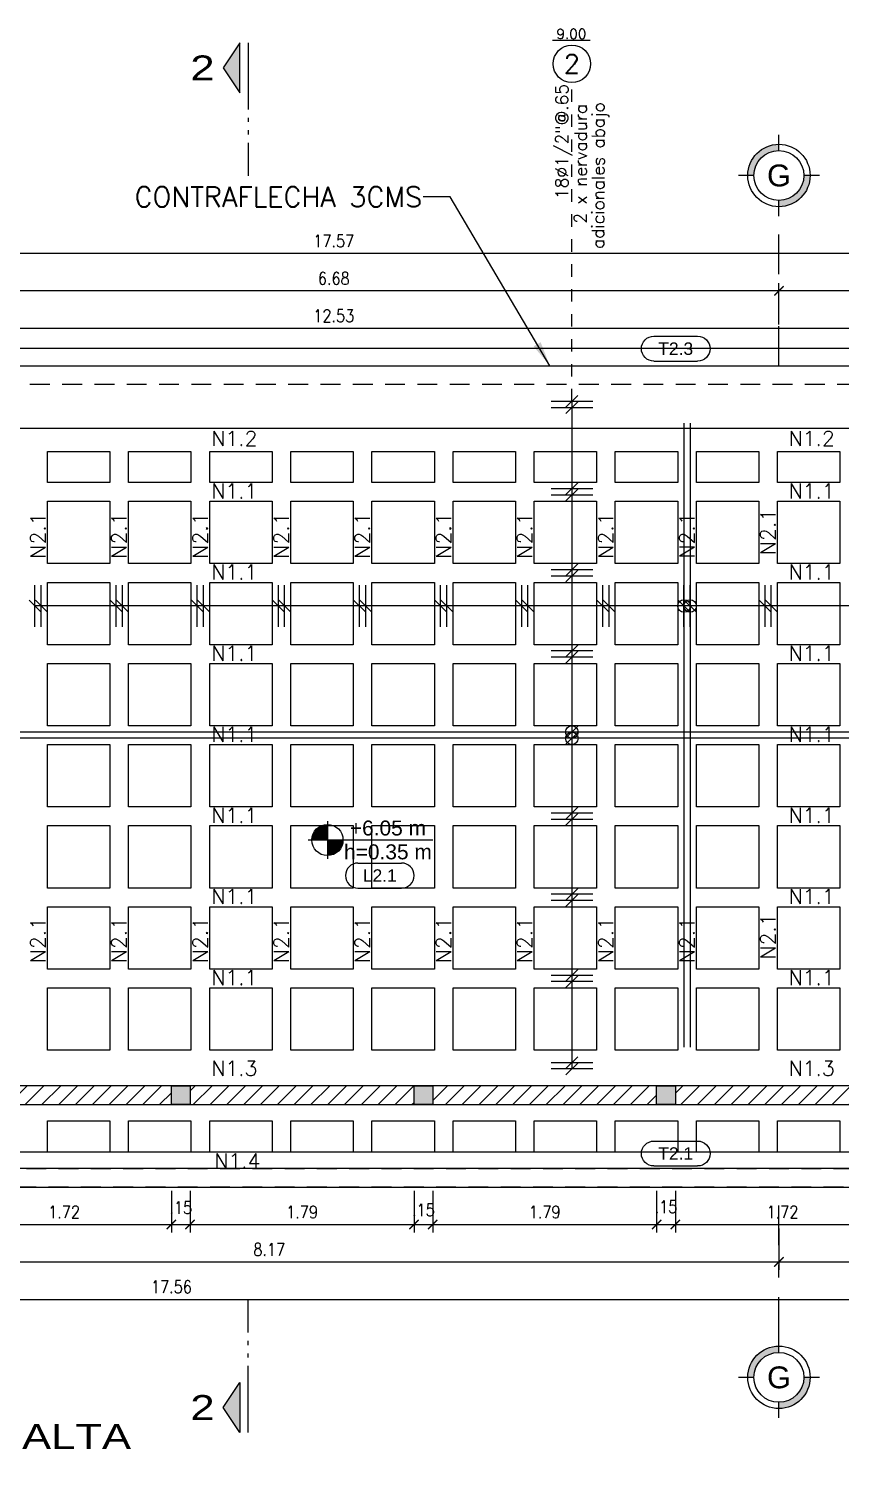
# Model space of a CAD drawing. Header units: millimetres. Extents: x -7.7 to 39.8, y -25.2 to 13.5.
# Drawn here: x 6.41 to 12.91, y -2.38 to 9.21 of the extents above; entities that cross this region are included whole.
import ezdxf
from ezdxf.enums import TextEntityAlignment as Align

# ---------------------------------------------------------------- set-up
doc = ezdxf.new("R2010")
doc.units = ezdxf.units.MM
doc.header["$LTSCALE"] = 0.05
for name, pattern in [('DASHDOT2', [12.7, 6.35, -3.175, 0, -3.175]), ('DOT2', [3.175, 0, -3.175]), ('HIDDEN2', [4.7625, 3.175, -1.5875])]:
    doc.linetypes.add(name, pattern=pattern)
for name, color, linetype in [('ACOTADO', 2, 'Continuous'), ('AZOTEA$0$PRETIL', 2, 'HIDDEN2'), ('EJES', 1, 'DASHDOT2'), ('PLANTA ALTA$0$ACHURADO', 1, 'Continuous'), ('PLANTA ALTA$0$CANT_VIS', 3, 'Continuous'), ('PLANTA ALTA$0$CONT_CORTE', 4, 'Continuous'), ('PLANTA ALTA$0$LOSA', 254, 'Continuous'), ('TEXTO_REFUERZO', 3, 'Continuous'), ('TITULOS', 1, 'Continuous'), ('TXT_IND', 2, 'Continuous')]:
    doc.layers.add(name, color=color, linetype=linetype)
doc.styles.add('ACOTAMIENTOS', font='romans.shx', dxfattribs={"width": 0.85})
doc.styles.add('ARIAL', font='arial.ttf')
doc.styles.get("Standard").update_dxf_attribs({"font": 'romans.shx'})
doc.dimstyles.new('ACOTA_50', dxfattribs={"dimscale": 0.05, "dimtxt": 2, "dimasz": 1.5, "dimexe": 1.25, "dimexo": 0.625, "dimgap": 1, "dimtad": 1, "dimzin": 4, "dimdsep": 46, "dimtxsty": 'ACOTAMIENTOS', "dimblk1": 'ARCHTICK', "dimblk2": 'ARCHTICK', "dimsah": 1, "dimcen": 1.5, "dimclrd": 1, "dimclre": 1, "dimclrt": 256, "dimadec": 0, "dimazin": 0, "dimtfac": 1, "dimtofl": 0, "dimtmove": 2, "dimatfit": 3, "dimfxl": 0, "dimtolj": 1, "dimtzin": 0, "dimarcsym": 0})

# ---------------------------------------------------------------- blocks, each defined once
blk = doc.blocks.new('EJE')
at = {"layer": 'EJES', "linetype": 'Continuous'}
for points in [[(-0.25, 0), (-0.2, 0, -0.414214), (0, 0.2), (0, 0.25, 0.414214)], [(0.25, 0), (0.2, 0, -0.414214), (0, -0.2), (0, -0.25, 0.414214)]]:
    blk.add_hatch(color=256, dxfattribs=at).paths.add_polyline_path(points)
at = {"layer": 'EJES', "color": 1, "linetype": 'Continuous'}
for p, q in [((0, 0.2), (0, 0.325)), ((-0.2, 0), (-0.325, 0)), ((0.325, 0), (0.2, 0)), ((0, -0.325), (0, -0.2))]:
    blk.add_line(p, q, dxfattribs=at)
at = {"layer": 'EJES', "color": 3, "linetype": 'Continuous'}
for radius in [0.25, 0.2]:
    blk.add_circle((0, 0), radius, dxfattribs=at)
at = {"layer": 'EJES', "color": 4, "linetype": 'Continuous', "style": 'ARIAL'}
blk.add_attdef('EJE', text='', height=0.175, dxfattribs=at).set_placement((0, 0), align=Align.MIDDLE_CENTER)
blk = doc.blocks.new('CORTE')
at = {"layer": 'TXT_IND'}
blk.add_hatch(color=7, dxfattribs=at).paths.add_polyline_path([(-0.8, 0.05), (-0.5, 0.05), (-0.65, 0.15)])
at = {"layer": 'TXT_IND', "color": 7}
for p, q in [((-0.8, 0), (-0.4, 0)), ((-0.35, 0), (-0.325, 0)), ((-0.275, 0), (-0.25, 0)), ((-0.2, 0), (0, 0))]:
    blk.add_line(p, q, dxfattribs=at)
blk.add_lwpolyline([(-0.8, 0.05), (-0.65, 0.15), (-0.5, 0.05)], close=True, dxfattribs=at)
at = {"layer": 'TXT_IND', "color": 7, "style": 'ARIAL', "text_generation_flag": 6, "width": 1.25}
blk.add_attdef('1', text='', height=0.15, rotation=180, dxfattribs=at).set_placement((-0.65, 0.275), align=Align.MIDDLE_CENTER)
blk = doc.blocks.new('_ARCHTICK')
at = {"color": 0, "linetype": 'ByBlock', "const_width": 0.15}
blk.add_lwpolyline([(-0.5, -0.5), (0.5, 0.5)], dxfattribs=at)
blk = doc.blocks.new('*D58')
at = {"layer": 'ACOTADO', "color": 1, "lineweight": -2}
for p, q in [((4.25, -0.406), (4.25, -0.738)), ((12.418, -0.406), (12.418, -0.738)), ((4.25, -0.675), (12.418, -0.675))]:
    blk.add_line(p, q, dxfattribs=at)
at = {"layer": 'DEFPOINTS', "color": 0}
for p in [(4.25, -0.375), (12.418, -0.375), (12.418, -0.675)]:
    blk.add_point(p, dxfattribs=at)
at = {"layer": 'ACOTADO', "color": 1, "lineweight": -2, "xscale": 0.07500000000000001, "yscale": 0.07500000000000001, "zscale": 0.07500000000000001, "rotation": 180}
blk.add_blockref('_ARCHTICK', (4.25, -0.675), dxfattribs=at)
at = {"layer": 'ACOTADO', "color": 1, "lineweight": -2, "xscale": 0.07500000000000001, "yscale": 0.07500000000000001, "zscale": 0.07500000000000001}
blk.add_blockref('_ARCHTICK', (12.418, -0.675), dxfattribs=at)
at = {"layer": 'ACOTADO', "insert": (8.334, -0.575), "char_height": 0.1, "attachment_point": 5, "style": 'ACOTAMIENTOS'}
blk.add_mtext('\\A1;8.17', dxfattribs=at)
blk = doc.blocks.new('*D59')
at = {"layer": 'ACOTADO', "color": 1, "lineweight": -2}
for p, q in [((12.418, -0.406), (12.418, -0.738)), ((13.818, -0.406), (13.818, -0.738)), ((12.418, -0.675), (13.818, -0.675))]:
    blk.add_line(p, q, dxfattribs=at)
at = {"layer": 'DEFPOINTS', "color": 0}
for p in [(12.418, -0.375), (13.818, -0.375), (13.818, -0.675)]:
    blk.add_point(p, dxfattribs=at)
at = {"layer": 'ACOTADO', "color": 1, "lineweight": -2, "xscale": 0.07500000000000001, "yscale": 0.07500000000000001, "zscale": 0.07500000000000001, "rotation": 180}
blk.add_blockref('_ARCHTICK', (12.418, -0.675), dxfattribs=at)
at = {"layer": 'ACOTADO', "color": 1, "lineweight": -2, "xscale": 0.07500000000000001, "yscale": 0.07500000000000001, "zscale": 0.07500000000000001}
blk.add_blockref('_ARCHTICK', (13.818, -0.675), dxfattribs=at)
at = {"layer": 'ACOTADO', "insert": (13.118, -0.575), "char_height": 0.1, "attachment_point": 5, "style": 'ACOTAMIENTOS'}
blk.add_mtext('\\A1;1.40', dxfattribs=at)
blk = doc.blocks.new('*D63')
at = {"layer": 'ACOTADO', "color": 1, "lineweight": -2}
for p, q in [((-2.301, -0.706), (-2.301, -1.037)), ((15.258, -0.706), (15.258, -1.037)), ((-2.301, -0.975), (15.258, -0.975))]:
    blk.add_line(p, q, dxfattribs=at)
at = {"layer": 'DEFPOINTS', "color": 0}
for p in [(-2.301, -0.675), (15.258, -0.675), (15.258, -0.975)]:
    blk.add_point(p, dxfattribs=at)
at = {"layer": 'ACOTADO', "color": 1, "lineweight": -2, "xscale": 0.07500000000000001, "yscale": 0.07500000000000001, "zscale": 0.07500000000000001, "rotation": 180}
blk.add_blockref('_ARCHTICK', (-2.301, -0.975), dxfattribs=at)
at = {"layer": 'ACOTADO', "color": 1, "lineweight": -2, "xscale": 0.07500000000000001, "yscale": 0.07500000000000001, "zscale": 0.07500000000000001}
blk.add_blockref('_ARCHTICK', (15.258, -0.975), dxfattribs=at)
at = {"layer": 'ACOTADO', "insert": (7.55, -0.875), "char_height": 0.1, "attachment_point": 5, "style": 'ACOTAMIENTOS'}
blk.add_mtext('\\A1;17.56', dxfattribs=at)
blk = doc.blocks.new('*D78')
at = {"layer": 'ACOTADO', "color": 1, "lineweight": -2}
for p, q in [((12.418, 6.839), (12.418, 7.17)), ((13.818, 7.108), (12.418, 7.108)), ((13.818, 6.839), (13.818, 7.17))]:
    blk.add_line(p, q, dxfattribs=at)
at = {"layer": 'DEFPOINTS', "color": 0}
for p in [(12.418, 7.108), (12.418, 6.808), (13.818, 6.808)]:
    blk.add_point(p, dxfattribs=at)
at = {"layer": 'ACOTADO', "color": 1, "lineweight": -2, "xscale": 0.07500000000000001, "yscale": 0.07500000000000001, "zscale": 0.07500000000000001, "rotation": 180}
blk.add_blockref('_ARCHTICK', (12.418, 7.108), dxfattribs=at)
at = {"layer": 'ACOTADO', "color": 1, "lineweight": -2, "xscale": 0.07500000000000001, "yscale": 0.07500000000000001, "zscale": 0.07500000000000001}
blk.add_blockref('_ARCHTICK', (13.818, 7.108), dxfattribs=at)
at = {"layer": 'ACOTADO', "insert": (13.118, 7.208), "char_height": 0.1, "attachment_point": 5, "style": 'ACOTAMIENTOS'}
blk.add_mtext('\\A1;1.40', dxfattribs=at)
blk = doc.blocks.new('*D79')
at = {"layer": 'ACOTADO', "color": 1, "lineweight": -2}
for p, q in [((5.738, 6.839), (5.738, 7.17)), ((12.418, 7.108), (5.738, 7.108)), ((12.418, 6.839), (12.418, 7.17))]:
    blk.add_line(p, q, dxfattribs=at)
at = {"layer": 'DEFPOINTS', "color": 0}
for p in [(5.738, 7.108), (5.738, 6.808), (12.418, 6.808)]:
    blk.add_point(p, dxfattribs=at)
at = {"layer": 'ACOTADO', "color": 1, "lineweight": -2, "xscale": 0.07500000000000001, "yscale": 0.07500000000000001, "zscale": 0.07500000000000001, "rotation": 180}
blk.add_blockref('_ARCHTICK', (5.738, 7.108), dxfattribs=at)
at = {"layer": 'ACOTADO', "color": 1, "lineweight": -2, "xscale": 0.07500000000000001, "yscale": 0.07500000000000001, "zscale": 0.07500000000000001}
blk.add_blockref('_ARCHTICK', (12.418, 7.108), dxfattribs=at)
at = {"layer": 'ACOTADO', "insert": (8.851, 7.208), "char_height": 0.1, "attachment_point": 5, "style": 'ACOTAMIENTOS'}
blk.add_mtext('\\A1;6.68', dxfattribs=at)
blk = doc.blocks.new('*D87')
at = {"layer": 'ACOTADO', "color": 1, "lineweight": -2}
for p, q in [((-2.301, 7.139), (-2.301, 7.47)), ((15.266, 7.139), (15.266, 7.47)), ((15.266, 7.408), (-2.301, 7.408))]:
    blk.add_line(p, q, dxfattribs=at)
at = {"layer": 'DEFPOINTS', "color": 0}
for p in [(-2.301, 7.408), (-2.301, 7.108), (15.266, 7.108)]:
    blk.add_point(p, dxfattribs=at)
at = {"layer": 'ACOTADO', "color": 1, "lineweight": -2, "xscale": 0.07500000000000001, "yscale": 0.07500000000000001, "zscale": 0.07500000000000001, "rotation": 180}
blk.add_blockref('_ARCHTICK', (-2.301, 7.408), dxfattribs=at)
at = {"layer": 'ACOTADO', "color": 1, "lineweight": -2, "xscale": 0.07500000000000001, "yscale": 0.07500000000000001, "zscale": 0.07500000000000001}
blk.add_blockref('_ARCHTICK', (15.266, 7.408), dxfattribs=at)
at = {"layer": 'ACOTADO', "insert": (8.851, 7.508), "char_height": 0.1, "attachment_point": 5, "style": 'ACOTAMIENTOS'}
blk.add_mtext('\\A1;17.57', dxfattribs=at)
blk = doc.blocks.new('*D105')
at = {"layer": 'ACOTADO', "color": 1, "lineweight": -2}
for p, q in [((2.587, 6.539), (2.587, 6.87)), ((15.114, 6.539), (15.114, 6.87)), ((2.587, 6.808), (15.114, 6.808))]:
    blk.add_line(p, q, dxfattribs=at)
at = {"layer": 'DEFPOINTS', "color": 0}
for p in [(15.114, 6.808), (2.587, 6.508), (15.114, 6.508)]:
    blk.add_point(p, dxfattribs=at)
at = {"layer": 'ACOTADO', "color": 1, "lineweight": -2, "xscale": 0.07500000000000001, "yscale": 0.07500000000000001, "zscale": 0.07500000000000001, "rotation": 180}
blk.add_blockref('_ARCHTICK', (2.587, 6.808), dxfattribs=at)
at = {"layer": 'ACOTADO', "color": 1, "lineweight": -2, "xscale": 0.07500000000000001, "yscale": 0.07500000000000001, "zscale": 0.07500000000000001}
blk.add_blockref('_ARCHTICK', (15.114, 6.808), dxfattribs=at)
at = {"layer": 'ACOTADO', "insert": (8.851, 6.908), "char_height": 0.1, "attachment_point": 5, "style": 'ACOTAMIENTOS'}
blk.add_mtext('\\A1;12.53', dxfattribs=at)
blk = doc.blocks.new('*D129')
at = {"layer": 'ACOTADO', "color": 1, "lineweight": -2}
for p, q in [((5.831, -0.106), (5.831, -0.438)), ((7.55, -0.106), (7.55, -0.438)), ((5.831, -0.375), (7.55, -0.375))]:
    blk.add_line(p, q, dxfattribs=at)
at = {"layer": 'DEFPOINTS', "color": 0}
for p in [(5.831, -0.075), (7.55, -0.075), (7.55, -0.375)]:
    blk.add_point(p, dxfattribs=at)
at = {"layer": 'ACOTADO', "color": 1, "lineweight": -2, "xscale": 0.07500000000000001, "yscale": 0.07500000000000001, "zscale": 0.07500000000000001, "rotation": 180}
blk.add_blockref('_ARCHTICK', (5.831, -0.375), dxfattribs=at)
at = {"layer": 'ACOTADO', "color": 1, "lineweight": -2, "xscale": 0.07500000000000001, "yscale": 0.07500000000000001, "zscale": 0.07500000000000001}
blk.add_blockref('_ARCHTICK', (7.55, -0.375), dxfattribs=at)
at = {"layer": 'ACOTADO', "insert": (6.69, -0.275), "char_height": 0.1, "attachment_point": 5, "style": 'ACOTAMIENTOS'}
blk.add_mtext('\\A1;1.72', dxfattribs=at)
blk = doc.blocks.new('*D130')
at = {"layer": 'ACOTADO', "color": 1, "lineweight": -2}
for p, q in [((7.55, -0.106), (7.55, -0.438)), ((7.7, -0.106), (7.7, -0.438)), ((7.55, -0.375), (7.7, -0.375))]:
    blk.add_line(p, q, dxfattribs=at)
at = {"layer": 'DEFPOINTS', "color": 0}
for p in [(7.55, -0.075), (7.7, -0.075), (7.7, -0.375)]:
    blk.add_point(p, dxfattribs=at)
at = {"layer": 'ACOTADO', "color": 1, "lineweight": -2, "xscale": 0.07500000000000001, "yscale": 0.07500000000000001, "zscale": 0.07500000000000001, "rotation": 180}
blk.add_blockref('_ARCHTICK', (7.55, -0.375), dxfattribs=at)
at = {"layer": 'ACOTADO', "color": 1, "lineweight": -2, "xscale": 0.07500000000000001, "yscale": 0.07500000000000001, "zscale": 0.07500000000000001}
blk.add_blockref('_ARCHTICK', (7.7, -0.375), dxfattribs=at)
at = {"layer": 'ACOTADO', "insert": (7.625, -0.24), "char_height": 0.1, "attachment_point": 5, "style": 'ACOTAMIENTOS'}
blk.add_mtext('\\A1;.15', dxfattribs=at)
blk = doc.blocks.new('*D131')
at = {"layer": 'ACOTADO', "color": 1, "lineweight": -2}
for p, q in [((7.7, -0.106), (7.7, -0.438)), ((9.494, -0.106), (9.494, -0.438)), ((7.7, -0.375), (9.494, -0.375))]:
    blk.add_line(p, q, dxfattribs=at)
at = {"layer": 'DEFPOINTS', "color": 0}
for p in [(7.7, -0.075), (9.494, -0.075), (9.494, -0.375)]:
    blk.add_point(p, dxfattribs=at)
at = {"layer": 'ACOTADO', "color": 1, "lineweight": -2, "xscale": 0.07500000000000001, "yscale": 0.07500000000000001, "zscale": 0.07500000000000001, "rotation": 180}
blk.add_blockref('_ARCHTICK', (7.7, -0.375), dxfattribs=at)
at = {"layer": 'ACOTADO', "color": 1, "lineweight": -2, "xscale": 0.07500000000000001, "yscale": 0.07500000000000001, "zscale": 0.07500000000000001}
blk.add_blockref('_ARCHTICK', (9.494, -0.375), dxfattribs=at)
at = {"layer": 'ACOTADO', "insert": (8.597, -0.275), "char_height": 0.1, "attachment_point": 5, "style": 'ACOTAMIENTOS'}
blk.add_mtext('\\A1;1.79', dxfattribs=at)
blk = doc.blocks.new('*D132')
at = {"layer": 'ACOTADO', "color": 1, "lineweight": -2}
for p, q in [((9.494, -0.106), (9.494, -0.438)), ((9.644, -0.106), (9.644, -0.438)), ((9.494, -0.375), (9.644, -0.375))]:
    blk.add_line(p, q, dxfattribs=at)
at = {"layer": 'DEFPOINTS', "color": 0}
for p in [(9.494, -0.075), (9.644, -0.075), (9.644, -0.375)]:
    blk.add_point(p, dxfattribs=at)
at = {"layer": 'ACOTADO', "color": 1, "lineweight": -2, "xscale": 0.07500000000000001, "yscale": 0.07500000000000001, "zscale": 0.07500000000000001, "rotation": 180}
blk.add_blockref('_ARCHTICK', (9.494, -0.375), dxfattribs=at)
at = {"layer": 'ACOTADO', "color": 1, "lineweight": -2, "xscale": 0.07500000000000001, "yscale": 0.07500000000000001, "zscale": 0.07500000000000001}
blk.add_blockref('_ARCHTICK', (9.644, -0.375), dxfattribs=at)
at = {"layer": 'ACOTADO', "insert": (9.569, -0.258), "char_height": 0.1, "attachment_point": 5, "style": 'ACOTAMIENTOS'}
blk.add_mtext('\\A1;.15', dxfattribs=at)
blk = doc.blocks.new('*D133')
at = {"layer": 'ACOTADO', "color": 1, "lineweight": -2}
for p, q in [((9.644, -0.106), (9.644, -0.438)), ((11.438, -0.106), (11.438, -0.438)), ((9.644, -0.375), (11.438, -0.375))]:
    blk.add_line(p, q, dxfattribs=at)
at = {"layer": 'DEFPOINTS', "color": 0}
for p in [(9.644, -0.075), (11.438, -0.075), (11.438, -0.375)]:
    blk.add_point(p, dxfattribs=at)
at = {"layer": 'ACOTADO', "color": 1, "lineweight": -2, "xscale": 0.07500000000000001, "yscale": 0.07500000000000001, "zscale": 0.07500000000000001, "rotation": 180}
blk.add_blockref('_ARCHTICK', (9.644, -0.375), dxfattribs=at)
at = {"layer": 'ACOTADO', "color": 1, "lineweight": -2, "xscale": 0.07500000000000001, "yscale": 0.07500000000000001, "zscale": 0.07500000000000001}
blk.add_blockref('_ARCHTICK', (11.438, -0.375), dxfattribs=at)
at = {"layer": 'ACOTADO', "insert": (10.541, -0.275), "char_height": 0.1, "attachment_point": 5, "style": 'ACOTAMIENTOS'}
blk.add_mtext('\\A1;1.79', dxfattribs=at)
blk = doc.blocks.new('*D134')
at = {"layer": 'ACOTADO', "color": 1, "lineweight": -2}
for p, q in [((11.438, -0.106), (11.438, -0.438)), ((11.588, -0.106), (11.588, -0.438)), ((11.438, -0.375), (11.588, -0.375))]:
    blk.add_line(p, q, dxfattribs=at)
at = {"layer": 'DEFPOINTS', "color": 0}
for p in [(11.438, -0.075), (11.588, -0.075), (11.588, -0.375)]:
    blk.add_point(p, dxfattribs=at)
at = {"layer": 'ACOTADO', "color": 1, "lineweight": -2, "xscale": 0.07500000000000001, "yscale": 0.07500000000000001, "zscale": 0.07500000000000001, "rotation": 180}
blk.add_blockref('_ARCHTICK', (11.438, -0.375), dxfattribs=at)
at = {"layer": 'ACOTADO', "color": 1, "lineweight": -2, "xscale": 0.07500000000000001, "yscale": 0.07500000000000001, "zscale": 0.07500000000000001}
blk.add_blockref('_ARCHTICK', (11.588, -0.375), dxfattribs=at)
at = {"layer": 'ACOTADO', "insert": (11.513, -0.233), "char_height": 0.1, "attachment_point": 5, "style": 'ACOTAMIENTOS'}
blk.add_mtext('\\A1;.15', dxfattribs=at)
blk = doc.blocks.new('*D135')
at = {"layer": 'ACOTADO', "color": 1, "lineweight": -2}
for p, q in [((11.588, -0.106), (11.588, -0.438)), ((13.307, -0.106), (13.307, -0.438)), ((11.588, -0.375), (13.307, -0.375))]:
    blk.add_line(p, q, dxfattribs=at)
at = {"layer": 'DEFPOINTS', "color": 0}
for p in [(11.588, -0.075), (13.307, -0.075), (13.307, -0.375)]:
    blk.add_point(p, dxfattribs=at)
at = {"layer": 'ACOTADO', "color": 1, "lineweight": -2, "xscale": 0.07500000000000001, "yscale": 0.07500000000000001, "zscale": 0.07500000000000001, "rotation": 180}
blk.add_blockref('_ARCHTICK', (11.588, -0.375), dxfattribs=at)
at = {"layer": 'ACOTADO', "color": 1, "lineweight": -2, "xscale": 0.07500000000000001, "yscale": 0.07500000000000001, "zscale": 0.07500000000000001}
blk.add_blockref('_ARCHTICK', (13.307, -0.375), dxfattribs=at)
at = {"layer": 'ACOTADO', "insert": (12.447, -0.275), "char_height": 0.1, "attachment_point": 5, "style": 'ACOTAMIENTOS'}
blk.add_mtext('\\A1;1.72', dxfattribs=at)
blk = doc.blocks.new('Titulos')
at = {"layer": 'TITULOS', "color": 1, "style": 'ARIAL', "width": 1.25}
blk.add_attdef('TITULO_1', text='', height=0.2, dxfattribs=at).set_placement((0, 0.25), align=Align.MIDDLE_CENTER)
at = {"layer": 'TITULOS', "style": 'ARIAL', "width": 1.25}
blk.add_attdef('TITULO_2', text='', height=0.2, dxfattribs=at).set_placement((0, 0), align=Align.MIDDLE_CENTER)
at = {"layer": 'TITULOS', "color": 2, "width": 1.25}
for tag, p in [('ESCALA_1', (0, -0.25)), ('ESCALA_2', (0, -0.408))]:
    blk.add_attdef(tag, text='', height=0.1, dxfattribs=at).set_placement(p, align=Align.MIDDLE_CENTER)
blk = doc.blocks.new('COTA50')
at = {"layer": 'TEXTO_REFUERZO', "color": 1}
blk.add_line((0, -0.125), (0, 0.125), dxfattribs=at)
at = {"layer": 'TEXTO_REFUERZO', "color": 3}
blk.add_line((-0.0354, -0.0354), (0.0354, 0.0354), dxfattribs=at)
blk = doc.blocks.new('*D164')
at = {"layer": 'DEFPOINTS', "color": 0, "linetype": 'Continuous'}
for p in [(15.264, 6.645), (-2.301, 6.508), (15.264, 6.508)]:
    blk.add_point(p, dxfattribs=at)
at = {"layer": 'TXT_IND', "color": 1, "linetype": 'Continuous', "lineweight": -2}
for p, q in [((-2.301, 6.539), (-2.301, 6.708)), ((-2.151, 6.645), (-1.171, 6.645)), ((15.114, 6.645), (-0.571, 6.645)), ((15.264, 6.539), (15.264, 6.708))]:
    blk.add_line(p, q, dxfattribs=at)
at = {"layer": 'TXT_IND', "color": 1, "linetype": 'Continuous'}
for points in [[(-2.151, 6.67), (-2.151, 6.62), (-2.301, 6.645)], [(15.114, 6.67), (15.114, 6.62), (15.264, 6.645)]]:
    blk.add_solid(points, dxfattribs=at)
at = {"layer": 'TXT_IND', "linetype": 'Continuous', "insert": (-0.871, 6.645), "char_height": 0.1, "attachment_point": 5}
blk.add_mtext('\\A1;     ', dxfattribs=at)
blk = doc.blocks.new('ETIQUETA')
at = {"layer": 'TXT_IND', "color": 3}
for p, q in [((-0.175, 0.2), (0.175, 0.2)), ((-0.175, 0), (0.175, 0))]:
    blk.add_line(p, q, dxfattribs=at)
for centre, start, end in [((-0.175, 0.1), 90, 270), ((0.175, 0.1), 270, 90)]:
    blk.add_arc(centre, 0.1, start, end, dxfattribs=at)
at = {"layer": 'TXT_IND', "color": 4, "style": 'ARIAL'}
blk.add_attdef('TEXTO', text='', height=0.1, dxfattribs=at).set_placement((0, 0.1), align=Align.MIDDLE_CENTER)
blk = doc.blocks.new('*D165')
at = {"layer": 'DEFPOINTS', "color": 0, "linetype": 'Continuous'}
for p in [(15.264, 0.205), (-2.301, 0.068), (15.264, 0.068)]:
    blk.add_point(p, dxfattribs=at)
at = {"layer": 'TXT_IND', "color": 1, "linetype": 'Continuous', "lineweight": -2}
for p, q in [((-2.301, 0.099), (-2.301, 0.268)), ((15.264, 0.099), (15.264, 0.268)), ((-2.151, 0.205), (-1.171, 0.205)), ((15.114, 0.205), (-0.571, 0.205))]:
    blk.add_line(p, q, dxfattribs=at)
at = {"layer": 'TXT_IND', "color": 1, "linetype": 'Continuous'}
for points in [[(-2.151, 0.23), (-2.151, 0.18), (-2.301, 0.205)], [(15.114, 0.23), (15.114, 0.18), (15.264, 0.205)]]:
    blk.add_solid(points, dxfattribs=at)
at = {"layer": 'TXT_IND', "linetype": 'Continuous', "insert": (-0.871, 0.205), "char_height": 0.1, "attachment_point": 5}
blk.add_mtext('\\A1;     ', dxfattribs=at)
blk = doc.blocks.new('NIVEL-PLANTA')
at = {"layer": 'TXT_IND'}
for points in [[(-0.47, 0), (-0.345, 0), (-0.345, 0.125, 0.414214)], [(-0.345, -0.125, 0.414214), (-0.22, 0), (-0.345, 0)]]:
    blk.add_hatch(color=1, dxfattribs=at).paths.add_polyline_path(points)
for p, q in [((-0.345, 0.15), (-0.345, -0.15)), ((-0.5, 0), (0.5, 0)), ((-0.22, 0), (0.5, 0))]:
    blk.add_line(p, q, dxfattribs=at)
at = {"layer": 'TXT_IND', "color": 3}
blk.add_circle((-0.345, 0), 0.125, dxfattribs=at)
at = {"layer": 'TXT_IND', "style": 'ARIAL'}
blk.add_attdef('NIVEL', text='', height=0.12, dxfattribs=at).set_placement((0.14, 0), align=Align.BOTTOM_CENTER)
at = {"layer": 'TXT_IND', "style": 'ARIAL', "width": 0.95}
blk.add_attdef('PERALTE', text='', height=0.12, dxfattribs=at).set_placement((0.14, -0.191), align=Align.BOTTOM_CENTER)

msp = doc.modelspace()

# ---------------------------------------------------------------- hatches: boundary and pattern name
at = {"layer": 'PLANTA ALTA$0$ACHURADO'}
h = msp.add_hatch(dxfattribs=at)
h.set_pattern_fill('ANSI31', color=256, scale=0.03)
h.paths.add_polyline_path([(7.55, 0.736), (5.831, 0.736), (5.831, 0.586), (7.55, 0.586)])
h = msp.add_hatch(color=252, dxfattribs=at)
h.dxf.hatch_style = 1
h.paths.add_polyline_path([(7.7, 0.736), (7.55, 0.736), (7.55, 0.586), (7.7, 0.586)])
h = msp.add_hatch(dxfattribs=at)
h.set_pattern_fill('ANSI31', color=256, scale=0.03)
h.paths.add_polyline_path([(9.494, 0.736), (7.7, 0.736), (7.7, 0.586), (9.494, 0.586)])
h = msp.add_hatch(color=252, dxfattribs=at)
h.dxf.hatch_style = 1
h.paths.add_polyline_path([(9.644, 0.736), (9.494, 0.736), (9.494, 0.586), (9.644, 0.586)])
h = msp.add_hatch(dxfattribs=at)
h.set_pattern_fill('ANSI31', color=256, scale=0.03)
h.paths.add_polyline_path([(11.438, 0.736), (9.644, 0.736), (9.644, 0.586), (11.438, 0.586)])
h = msp.add_hatch(color=252, dxfattribs=at)
h.dxf.hatch_style = 1
h.paths.add_polyline_path([(11.588, 0.736), (11.438, 0.736), (11.438, 0.586), (11.588, 0.586)])
h = msp.add_hatch(dxfattribs=at)
h.set_pattern_fill('ANSI31', color=256, scale=0.03)
h.paths.add_polyline_path([(13.307, 0.736), (11.588, 0.736), (11.588, 0.586), (13.307, 0.586)])

# ---------------------------------------------------------------- linework, layer by layer
at = {"layer": 'AZOTEA$0$PRETIL'}
for p, q in [((-2.301, 6.508), (15.264, 6.508)), ((15.114, 6.358), (-2.151, 6.358)), ((-2.151, 0.075), (15.114, 0.075)), ((15.264, -0.075), (-2.301, -0.075))]:
    msp.add_line(p, q, dxfattribs=at)
at = {"layer": 'EJES'}
for p, q in [((12.418, 6.508), (12.418, 7.708)), ((12.418, -1.275), (12.418, -0.075))]:
    msp.add_line(p, q, dxfattribs=at)
at = {"layer": 'PLANTA ALTA$0$CANT_VIS'}
for p, q in [((-2.151, 6.508), (15.114, 6.508)), ((-2.151, -0.075), (15.114, -0.075))]:
    msp.add_line(p, q, dxfattribs=at)
at = {"layer": 'PLANTA ALTA$0$CANT_VIS', "color": 1}
for p, q in [((-2.151, 6.008), (15.114, 6.008)), ((15.114, 0.075), (-2.151, 0.075))]:
    msp.add_line(p, q, dxfattribs=at)
at = {"layer": 'PLANTA ALTA$0$CONT_CORTE'}
for p, q in [((13.457, 0.736), (5.681, 0.736)), ((5.681, 0.586), (13.457, 0.586))]:
    msp.add_line(p, q, dxfattribs=at)
for points in [[(7.55, 0.736), (7.7, 0.736), (7.7, 0.586), (7.55, 0.586)], [(9.494, 0.736), (9.644, 0.736), (9.644, 0.586), (9.494, 0.586)], [(11.438, 0.736), (11.588, 0.736), (11.588, 0.586), (11.438, 0.586)]]:
    msp.add_lwpolyline(points, close=True, dxfattribs=at)
at = {"layer": 'PLANTA ALTA$0$LOSA', "color": 1}
for points in [[(7.057, 5.822), (7.057, 5.572), (6.557, 5.572), (6.557, 5.822)], [(7.707, 5.822), (7.707, 5.572), (7.207, 5.572), (7.207, 5.822)], [(8.357, 5.822), (8.357, 5.572), (7.857, 5.572), (7.857, 5.822)], [(9.007, 5.822), (9.007, 5.572), (8.507, 5.572), (8.507, 5.822)], [(9.657, 5.822), (9.657, 5.572), (9.157, 5.572), (9.157, 5.822)], [(10.307, 5.822), (10.307, 5.572), (9.807, 5.572), (9.807, 5.822)], [(10.957, 5.822), (10.957, 5.572), (10.457, 5.572), (10.457, 5.822)], [(11.607, 5.822), (11.607, 5.572), (11.107, 5.572), (11.107, 5.822)], [(12.257, 5.822), (12.257, 5.572), (11.757, 5.572), (11.757, 5.822)], [(12.907, 5.822), (12.907, 5.572), (12.407, 5.572), (12.407, 5.822)], [(7.057, 5.422), (7.057, 4.922), (6.557, 4.922), (6.557, 5.422)], [(7.707, 5.422), (7.707, 4.922), (7.207, 4.922), (7.207, 5.422)], [(8.357, 5.422), (8.357, 4.922), (7.857, 4.922), (7.857, 5.422)], [(9.007, 5.422), (9.007, 4.922), (8.507, 4.922), (8.507, 5.422)], [(9.657, 5.422), (9.657, 4.922), (9.157, 4.922), (9.157, 5.422)], [(10.307, 5.422), (10.307, 4.922), (9.807, 4.922), (9.807, 5.422)], [(10.957, 5.422), (10.957, 4.922), (10.457, 4.922), (10.457, 5.422)], [(11.607, 5.422), (11.607, 4.922), (11.107, 4.922), (11.107, 5.422)], [(12.257, 5.422), (12.257, 4.922), (11.757, 4.922), (11.757, 5.422)], [(12.907, 5.422), (12.907, 4.922), (12.407, 4.922), (12.407, 5.422)], [(7.057, 4.772), (7.057, 4.272), (6.557, 4.272), (6.557, 4.772)], [(7.707, 4.772), (7.707, 4.272), (7.207, 4.272), (7.207, 4.772)], [(8.357, 4.772), (8.357, 4.272), (7.857, 4.272), (7.857, 4.772)], [(9.007, 4.772), (9.007, 4.272), (8.507, 4.272), (8.507, 4.772)], [(9.657, 4.772), (9.657, 4.272), (9.157, 4.272), (9.157, 4.772)], [(10.307, 4.772), (10.307, 4.272), (9.807, 4.272), (9.807, 4.772)], [(10.957, 4.772), (10.957, 4.272), (10.457, 4.272), (10.457, 4.772)], [(11.607, 4.772), (11.607, 4.272), (11.107, 4.272), (11.107, 4.772)], [(12.257, 4.772), (12.257, 4.272), (11.757, 4.272), (11.757, 4.772)], [(12.907, 4.772), (12.907, 4.272), (12.407, 4.272), (12.407, 4.772)], [(7.057, 4.122), (7.057, 3.622), (6.557, 3.622), (6.557, 4.122)], [(7.707, 4.122), (7.707, 3.622), (7.207, 3.622), (7.207, 4.122)], [(8.357, 4.122), (8.357, 3.622), (7.857, 3.622), (7.857, 4.122)], [(9.007, 4.122), (9.007, 3.622), (8.507, 3.622), (8.507, 4.122)], [(9.657, 4.122), (9.657, 3.622), (9.157, 3.622), (9.157, 4.122)], [(10.307, 4.122), (10.307, 3.622), (9.807, 3.622), (9.807, 4.122)], [(10.957, 4.122), (10.957, 3.622), (10.457, 3.622), (10.457, 4.122)], [(11.607, 4.122), (11.607, 3.622), (11.107, 3.622), (11.107, 4.122)], [(12.257, 4.122), (12.257, 3.622), (11.757, 3.622), (11.757, 4.122)], [(12.907, 4.122), (12.907, 3.622), (12.407, 3.622), (12.407, 4.122)], [(7.057, 3.472), (7.057, 2.972), (6.557, 2.972), (6.557, 3.472)], [(7.707, 3.472), (7.707, 2.972), (7.207, 2.972), (7.207, 3.472)], [(8.357, 3.472), (8.357, 2.972), (7.857, 2.972), (7.857, 3.472)], [(9.007, 3.472), (9.007, 2.972), (8.507, 2.972), (8.507, 3.472)], [(9.657, 3.472), (9.657, 2.972), (9.157, 2.972), (9.157, 3.472)], [(10.307, 3.472), (10.307, 2.972), (9.807, 2.972), (9.807, 3.472)], [(10.957, 3.472), (10.957, 2.972), (10.457, 2.972), (10.457, 3.472)], [(11.607, 3.472), (11.607, 2.972), (11.107, 2.972), (11.107, 3.472)], [(12.257, 3.472), (12.257, 2.972), (11.757, 2.972), (11.757, 3.472)], [(12.907, 3.472), (12.907, 2.972), (12.407, 2.972), (12.407, 3.472)], [(7.057, 2.822), (7.057, 2.322), (6.557, 2.322), (6.557, 2.822)], [(7.707, 2.822), (7.707, 2.322), (7.207, 2.322), (7.207, 2.822)], [(8.357, 2.822), (8.357, 2.322), (7.857, 2.322), (7.857, 2.822)], [(9.007, 2.822), (9.007, 2.322), (8.507, 2.322), (8.507, 2.822)], [(9.657, 2.822), (9.657, 2.322), (9.157, 2.322), (9.157, 2.822)], [(10.307, 2.822), (10.307, 2.322), (9.807, 2.322), (9.807, 2.822)], [(10.957, 2.822), (10.957, 2.322), (10.457, 2.322), (10.457, 2.822)], [(11.607, 2.822), (11.607, 2.322), (11.107, 2.322), (11.107, 2.822)], [(12.257, 2.822), (12.257, 2.322), (11.757, 2.322), (11.757, 2.822)], [(12.907, 2.822), (12.907, 2.322), (12.407, 2.322), (12.407, 2.822)], [(7.057, 2.172), (7.057, 1.672), (6.557, 1.672), (6.557, 2.172)], [(7.707, 2.172), (7.707, 1.672), (7.207, 1.672), (7.207, 2.172)], [(8.357, 2.172), (8.357, 1.672), (7.857, 1.672), (7.857, 2.172)], [(9.007, 2.172), (9.007, 1.672), (8.507, 1.672), (8.507, 2.172)], [(9.657, 2.172), (9.657, 1.672), (9.157, 1.672), (9.157, 2.172)], [(10.307, 2.172), (10.307, 1.672), (9.807, 1.672), (9.807, 2.172)], [(10.957, 2.172), (10.957, 1.672), (10.457, 1.672), (10.457, 2.172)], [(11.607, 2.172), (11.607, 1.672), (11.107, 1.672), (11.107, 2.172)], [(12.257, 2.172), (12.257, 1.672), (11.757, 1.672), (11.757, 2.172)], [(12.907, 2.172), (12.907, 1.672), (12.407, 1.672), (12.407, 2.172)], [(7.057, 1.522), (7.057, 1.022), (6.557, 1.022), (6.557, 1.522)], [(7.707, 1.522), (7.707, 1.022), (7.207, 1.022), (7.207, 1.522)], [(8.357, 1.522), (8.357, 1.022), (7.857, 1.022), (7.857, 1.522)], [(9.007, 1.522), (9.007, 1.022), (8.507, 1.022), (8.507, 1.522)], [(9.657, 1.522), (9.657, 1.022), (9.157, 1.022), (9.157, 1.522)], [(10.307, 1.522), (10.307, 1.022), (9.807, 1.022), (9.807, 1.522)], [(10.957, 1.522), (10.957, 1.022), (10.457, 1.022), (10.457, 1.522)], [(11.607, 1.522), (11.607, 1.022), (11.107, 1.022), (11.107, 1.522)], [(12.257, 1.522), (12.257, 1.022), (11.757, 1.022), (11.757, 1.522)], [(12.907, 1.522), (12.907, 1.022), (12.407, 1.022), (12.407, 1.522)], [(7.057, 0.205), (6.557, 0.205), (6.557, 0.455), (7.057, 0.455)], [(7.707, 0.205), (7.207, 0.205), (7.207, 0.455), (7.707, 0.455)], [(8.357, 0.205), (7.857, 0.205), (7.857, 0.455), (8.357, 0.455)], [(9.007, 0.205), (8.507, 0.205), (8.507, 0.455), (9.007, 0.455)], [(9.657, 0.205), (9.157, 0.205), (9.157, 0.455), (9.657, 0.455)], [(10.307, 0.205), (9.807, 0.205), (9.807, 0.455), (10.307, 0.455)], [(10.957, 0.205), (10.457, 0.205), (10.457, 0.455), (10.957, 0.455)], [(11.607, 0.205), (11.107, 0.205), (11.107, 0.455), (11.607, 0.455)], [(12.257, 0.205), (11.757, 0.205), (11.757, 0.455), (12.257, 0.455)], [(12.907, 0.205), (12.407, 0.205), (12.407, 0.455), (12.907, 0.455)]]:
    msp.add_lwpolyline(points, close=True, dxfattribs=at)
at = {"layer": 'TEXTO_REFUERZO', "color": 5}
msp.add_line((10.605, 9.118), (10.905, 9.118), dxfattribs=at)
at = {"layer": 'TEXTO_REFUERZO', "color": 3, "linetype": 'DOT2', "ltscale": 0.4}
msp.add_line((10.759, 6.222), (10.759, 8.778), dxfattribs=at)
at = {"layer": 'TEXTO_REFUERZO', "color": 1}
for p, q in [((10.759, 6.222), (10.759, 0.872)), ((14.307, 4.583), (6.457, 4.583))]:
    msp.add_line(p, q, dxfattribs=at)
at = {"layer": 'TEXTO_REFUERZO', "color": 5}
for points in [[(11.657, 6.047), (11.657, 1.047)], [(11.707, 6.047), (11.707, 1.047)], [(14.972, 3.572), (5.972, 3.572)], [(14.972, 3.522), (5.972, 3.522)]]:
    msp.add_lwpolyline(points, dxfattribs=at)
at = {"layer": 'TEXTO_REFUERZO', "color": 3}
msp.add_circle((10.759, 8.928), 0.15, dxfattribs=at)
at = {"layer": 'TEXTO_REFUERZO', "color": 1}
for centre in [(11.657, 4.583), (11.707, 4.583), (10.759, 3.572), (10.759, 3.522)]:
    msp.add_circle(centre, 0.05, dxfattribs=at)

# ---------------------------------------------------------------- block references
at = {"layer": 'EJES'}
for p in [(12.418, 8.033), (12.418, -1.6)]:
    msp.add_blockref('EJE', p, dxfattribs=at).add_auto_attribs({'EJE': 'G'})
at = {"layer": 'TEXTO_REFUERZO', "xscale": -1.3333, "yscale": 1.3333, "zscale": 1.3333, "rotation": 90}
for p in [(10.759, 6.222), (10.759, 6.172), (10.759, 5.522), (10.759, 5.472), (10.759, 4.872), (10.759, 4.822), (10.759, 4.222), (10.759, 4.172), (10.759, 3.572), (10.759, 3.522), (10.759, 2.922), (10.759, 2.872), (10.759, 2.272), (10.759, 2.222), (10.759, 1.622), (10.759, 1.572), (10.759, 0.922), (10.759, 0.872)]:
    msp.add_blockref('COTA50', p, dxfattribs=at)
at = {"layer": 'TEXTO_REFUERZO', "xscale": -1.3333, "yscale": 1.3333, "zscale": 1.3333}
for p in [(6.457, 4.583), (6.507, 4.583), (7.107, 4.583), (7.157, 4.583), (7.757, 4.583), (7.807, 4.583), (8.407, 4.583), (8.457, 4.583), (9.057, 4.583), (9.107, 4.583), (9.707, 4.583), (9.757, 4.583), (10.357, 4.583), (10.407, 4.583), (11.007, 4.583), (11.057, 4.583), (11.657, 4.583), (11.707, 4.583), (12.307, 4.583), (12.357, 4.583)]:
    msp.add_blockref('COTA50', p, dxfattribs=at)
at = {"layer": 'TITULOS'}
ref = msp.add_blockref('Titulos', (4.888, -2.074), dxfattribs=at)
ref.add_attrib('TITULO_2', 'LOSA SOBRE PLANTA ALTA', dxfattribs={"height": 0.2, "style": 'ARIAL', "width": 1.25}).set_placement((4.888, -2.074), align=Align.MIDDLE_CENTER)
ref.add_attrib('ESCALA_1', 'ESC. 1:50', dxfattribs={"color": 2, "height": 0.1, "style": 'ARIAL'}).set_placement((4.888, -2.324), align=Align.MIDDLE_CENTER)
at = {"layer": 'TXT_IND'}
ref = msp.add_blockref('CORTE', (8.166, 8.029), dxfattribs=dict(at, xscale=-1.3333, yscale=1.3333, zscale=1.3333, rotation=90))
ref.add_attrib('1', '2', dxfattribs={"color": 7, "height": 0.2, "rotation": 180, "style": 'ARIAL', "text_generation_flag": 6, "width": 1.25}).set_placement((7.799, 8.895), align=Align.MIDDLE_CENTER)
ref = msp.add_blockref('ETIQUETA', (11.591, 6.745), dxfattribs=dict(at, xscale=-1, rotation=180))
ref.add_attrib('TEXTO', 'T2.3', dxfattribs={"color": 4, "height": 0.1, "style": 'ARIAL'}).set_placement((11.591, 6.645), align=Align.MIDDLE_CENTER)
ref = msp.add_blockref('NIVEL-PLANTA', (9.145, 2.707), dxfattribs=at)
ref.add_attrib('NIVEL', '+6.05 m', dxfattribs={"height": 0.12, "style": 'ARIAL'}).set_placement((9.285, 2.707), align=Align.BOTTOM_CENTER)
ref.add_attrib('PERALTE', 'h=0.35 m', dxfattribs={"height": 0.12, "style": 'ARIAL'}).set_placement((9.285, 2.516), align=Align.BOTTOM_CENTER)
msp.add_blockref('ETIQUETA', (9.22, 2.322), dxfattribs=at).add_auto_attribs({'TEXTO': 'L2.1'})
ref = msp.add_blockref('ETIQUETA', (11.591, 0.294), dxfattribs=dict(at, xscale=-1, rotation=180))
ref.add_attrib('TEXTO', 'T2.1', dxfattribs={"color": 4, "height": 0.1, "style": 'ARIAL'}).set_placement((11.591, 0.194), align=Align.MIDDLE_CENTER)
ref = msp.add_blockref('CORTE', (8.166, -0.975), dxfattribs=dict(at, xscale=1.3333, yscale=1.3333, zscale=1.3333, rotation=90.00000000000001))
ref.add_attrib('1', '2', dxfattribs={"color": 7, "height": 0.2, "rotation": 180, "style": 'ARIAL', "text_generation_flag": 6, "width": 1.25}).set_placement((7.799, -1.842), align=Align.MIDDLE_CENTER)

# ---------------------------------------------------------------- texts
at = {"layer": 'TEXTO_REFUERZO', "color": 2}
msp.add_text('9.00', height=0.08, dxfattribs=at).set_placement((10.755, 9.104), align=Align.BOTTOM_CENTER)
at = {"layer": 'TEXTO_REFUERZO', "color": 3}
msp.add_text('2', height=0.15, dxfattribs=at).set_placement((10.759, 8.928), align=Align.MIDDLE_CENTER)
at = {"layer": 'TEXTO_REFUERZO', "color": 2}
msp.add_text('18%%C1/2"@.65', height=0.1, rotation=90, dxfattribs=at).set_placement((10.759, 8.766), align=Align.BOTTOM_RIGHT)
for s, p in [('2 x nervadura', (10.907, 7.647)), ('adicionales abajo', (11.048, 7.445))]:
    msp.add_text(s, height=0.1, rotation=89.862, dxfattribs=at).set_placement(p, align=Align.BOTTOM_LEFT)
at = {"layer": 'TXT_IND', "color": 6, "insert": (9.559, 7.861), "char_height": 0.16, "attachment_point": 6}
msp.add_mtext('CONTRAFLECHA 3CMS', dxfattribs=at)
at = {"layer": 'TXT_IND', "color": 4, "char_height": 0.12, "attachment_point": 6}
for s, insert in [('N1.2', (8.239, 5.925)), ('N1.2', (12.865, 5.925)), ('N1.1', (8.239, 5.504)), ('N1.1', (12.865, 5.504)), ('N1.1', (8.239, 4.854)), ('N1.1', (12.865, 4.854)), ('N1.1', (8.239, 4.204)), ('N1.1', (12.865, 4.204)), ('N1.1', (8.239, 3.554)), ('N1.1', (12.865, 3.554)), ('N1.1', (8.239, 2.904)), ('N1.1', (12.865, 2.904)), ('N1.1', (8.239, 2.254)), ('N1.1', (12.865, 2.254)), ('N1.1', (8.239, 1.604)), ('N1.1', (12.865, 1.604)), ('N1.3', (8.239, 0.877)), ('N1.3', (12.865, 0.877)), ('N1.4', (8.263, 0.135))]:
    msp.add_mtext(s, dxfattribs=dict(at, insert=insert))
at = {"layer": 'TXT_IND', "color": 4, "char_height": 0.12, "attachment_point": 6, "rotation": 90}
for insert in [(6.481, 5.332), (7.131, 5.332), (7.781, 5.332), (8.431, 5.332), (9.081, 5.332), (9.731, 5.332), (10.381, 5.332), (11.031, 5.332), (11.681, 5.333), (12.331, 5.361), (6.481, 2.09), (7.131, 2.09), (7.781, 2.09), (8.431, 2.09), (9.081, 2.09), (9.731, 2.09), (10.381, 2.09), (11.031, 2.09), (11.681, 2.09), (12.331, 2.119)]:
    msp.add_mtext('N2.1', dxfattribs=dict(at, insert=insert))

# ---------------------------------------------------------------- dimensions: what is measured, and where the dimension line sits
at = {"layer": 'ACOTADO'}
for base, p1, p2, picture, middle in [((-2.301, 7.408), (15.266, 7.108), (-2.301, 7.108), '*D87', (8.851, 7.508)), ((5.738, 7.108), (12.418, 6.808), (5.738, 6.808), '*D79', (8.851, 7.208)), ((7.7, -0.375), (7.55, -0.075), (7.7, -0.075), '*D130', (7.625, -0.24)), ((9.644, -0.375), (9.494, -0.075), (9.644, -0.075), '*D132', (9.569, -0.258)), ((11.588, -0.375), (11.438, -0.075), (11.588, -0.075), '*D134', (11.513, -0.233)), ((15.258, -0.975), (-2.301, -0.675), (15.258, -0.675), '*D63', (7.55, -0.875))]:
    dim = msp.add_linear_dim(base=base, p1=p1, p2=p2, dimstyle='ACOTA_50', dxfattribs=at)
    dim.commit()
    dim.dimension.update_dxf_attribs({"geometry": picture, "text_midpoint": middle, "dimtype": 160})
for base, p1, p2, picture, middle in [((12.418, 7.108), (13.818, 6.808), (12.418, 6.808), '*D78', (13.118, 7.208)), ((15.114, 6.808), (2.587, 6.508), (15.114, 6.508), '*D105', (8.851, 6.908)), ((7.55, -0.375), (5.831, -0.075), (7.55, -0.075), '*D129', (6.69, -0.275)), ((9.494, -0.375), (7.7, -0.075), (9.494, -0.075), '*D131', (8.597, -0.275)), ((11.438, -0.375), (9.644, -0.075), (11.438, -0.075), '*D133', (10.541, -0.275)), ((13.307, -0.375), (11.588, -0.075), (13.307, -0.075), '*D135', (12.447, -0.275)), ((12.418, -0.675), (4.25, -0.375), (12.418, -0.375), '*D58', (8.334, -0.575)), ((13.818, -0.675), (12.418, -0.375), (13.818, -0.375), '*D59', (13.118, -0.575))]:
    dim = msp.add_linear_dim(base=base, p1=p1, p2=p2, dimstyle='ACOTA_50', dxfattribs=at)
    dim.commit()
    dim.dimension.update_dxf_attribs({"geometry": picture, "text_midpoint": middle})
at = {"layer": 'TXT_IND', "linetype": 'Continuous'}
for base, p1, p2, picture, middle in [((15.264, 6.645), (-2.301, 6.508), (15.264, 6.508), '*D164', (-0.871, 6.645)), ((15.264, 0.205), (-2.301, 0.068), (15.264, 0.068), '*D165', (-0.871, 0.205))]:
    dim = msp.add_linear_dim(base=base, p1=p1, p2=p2, text='     ', dimstyle='ACOTA_50', override={"dimasz": 3, "dimtxsty": 'Standard'}, dxfattribs=at)
    dim.commit()
    dim.dimension.update_dxf_attribs({"geometry": picture, "text_midpoint": middle, "dimtype": 160})

# ---------------------------------------------------------------- leaders
at = {"layer": 'TXT_IND'}
msp.add_leader([(10.582, 6.508), (9.784, 7.861), (9.568, 7.861)], dimstyle='ACOTA_50', override={"dimasz": 4, "dimtad": 0}, dxfattribs=at)

doc.saveas('drawing.dxf')
